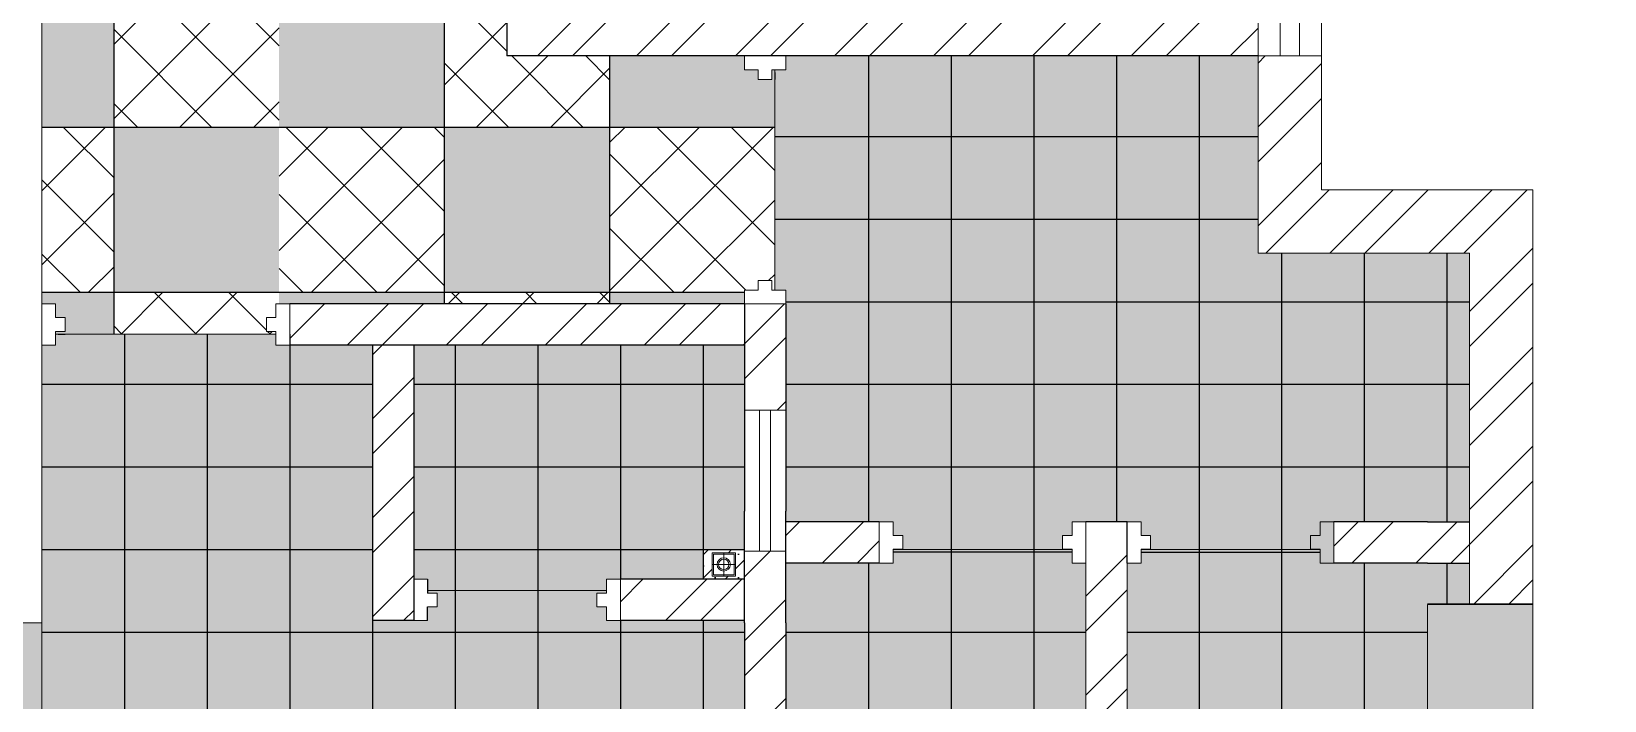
# Model space of a CAD drawing. Header units: millimetres. Extents: x 86441 to 190201, y 16532 to 98188.
# Drawn here: x 161518 to 167228, y 26417 to 28846 of the extents above; entities that cross this region are included whole.
import ezdxf

# ---------------------------------------------------------------- set-up
doc = ezdxf.new("R2010")
doc.units = ezdxf.units.MM
doc.header["$LTSCALE"] = 0.1
doc.layers.add('COLUMN', color=1, linetype='Continuous', lineweight=0)
doc.layers.add('WINDOW', color=5, linetype='Continuous', lineweight=0)
pattern_1 = [(45, (64319.13, 0), (-134.70384, 134.70384), []), (135, (64319.13, 0), (-134.70384, -134.70384), [])]

msp = doc.modelspace()

# ---------------------------------------------------------------- hatches: boundary and pattern name
at = {"true_color": 0xc7c8ca, "transparency": 33554687}
h = msp.add_hatch(color=9, dxfattribs=at)
h.dxf.hatch_style = 1
h.paths.add_polyline_path([(161816.7, 29099.5), (161555.7, 29099.5), (161555.7, 28499.5), (161816.7, 28499.5)])
h = msp.add_hatch(dxfattribs=at)
h.set_pattern_fill('ANSI37', color=9, scale=60)
h.set_pattern_definition(pattern_1)
h.paths.add_polyline_path([(162416.7, 29099.5), (161816.7, 29099.5), (161816.7, 28499.5), (162416.7, 28499.5)])
h = msp.add_hatch(color=9, dxfattribs=at)
h.dxf.hatch_style = 1
h.paths.add_polyline_path([(163016.7, 29099.5), (162416.7, 29099.5), (162416.7, 28499.5), (163016.7, 28499.5)])
h = msp.add_hatch(dxfattribs=at)
h.set_pattern_fill('ANSI37', color=9, scale=60)
h.set_pattern_definition(pattern_1)
h.paths.add_polyline_path([(163616.7, 28757.5), (163243.7, 28757.5), (163243.7, 28907.5), (163243.7, 28942.5), (163268.7, 28942.5), (163268.7, 28957.5), (163293.7, 28957.5), (163293.7, 28942.5), (163298.7, 28942.5), (163298.7, 29099.5), (163016.7, 29099.5), (163016.7, 28499.5), (163616.7, 28499.5)])
at = {"transparency": 33554687}
h = msp.add_hatch(color=7, dxfattribs=at)
h.dxf.hatch_style = 1
h.paths.add_polyline_path([(163355.7, 26965.5), (163055.7, 26965.5), (163055.7, 26817.5), (163355.7, 26817.5)])
h.paths.add_polyline_path([(163355.7, 26817.5), (163055.7, 26817.5), (163055.7, 26665.5), (163355.7, 26665.5)])
h.paths.add_polyline_path([(163955.7, 26965.5), (163655.7, 26965.5), (163655.7, 26857.5), (163955.7, 26857.5)])
h.paths.add_polyline_path([(164105.7, 27104.5), (164105.7, 27265.5), (163955.7, 27265.5), (163955.7, 26965.5), (164105.7, 26965.5)])
h.paths.add_polyline_path([(163655.7, 27265.5), (163355.7, 27265.5), (163355.7, 26965.5), (163655.7, 26965.5)])
h.paths.add_polyline_path([(163055.7, 27265.5), (162905.7, 27265.5), (162905.7, 26965.5), (163055.7, 26965.5)])
h.paths.add_polyline_path([(162455.7, 27265.5), (162155.7, 27265.5), (162155.7, 26965.5), (162455.7, 26965.5)])
h.paths.add_polyline_path([(161855.7, 27265.5), (161555.7, 27265.5), (161555.7, 27104.5), (161555.7, 26965.5), (161855.7, 26965.5)])
h.paths.add_polyline_path([(162155.7, 27565.5), (161855.7, 27565.5), (161855.7, 27265.5), (162155.7, 27265.5)])
h.paths.add_polyline_path([(162755.7, 27565.5), (162455.7, 27565.5), (162455.7, 27265.5), (162755.7, 27265.5)])
h.paths.add_polyline_path([(163355.7, 27565.5), (163055.7, 27565.5), (163055.7, 27265.5), (163355.7, 27265.5)])
h.paths.add_polyline_path([(163955.7, 27565.5), (163655.7, 27565.5), (163655.7, 27265.5), (163955.7, 27265.5)])
h.paths.add_polyline_path([(164105.7, 27707.5), (163955.7, 27707.5), (163955.7, 27565.5), (164105.7, 27565.5)])
h.paths.add_polyline_path([(163655.7, 27707.5), (163355.7, 27707.5), (163355.7, 27565.5), (163655.7, 27565.5)])
h.paths.add_polyline_path([(163055.7, 27707.5), (162905.7, 27707.5), (162905.7, 27565.5), (163055.7, 27565.5)])
h.paths.add_polyline_path([(162455.7, 27707.5), (162405.7, 27707.5), (162405.7, 27747.5), (162155.7, 27747.5), (162155.7, 27565.5), (162455.7, 27565.5)])
h.paths.add_polyline_path([(161855.7, 27747.5), (161605.7, 27747.5), (161605.7, 27707.5), (161555.7, 27707.5), (161555.7, 27565.5), (161855.7, 27565.5)])
h.paths.add_polyline_path([(164555.7, 28757.5), (164255.7, 28757.5), (164255.7, 28707.5), (164215.7, 28707.5), (164215.7, 28465.5), (164555.7, 28465.5)])
h.paths.add_polyline_path([(165155.7, 28757.5), (164855.7, 28757.5), (164855.7, 28465.5), (165155.7, 28465.5)])
h.paths.add_polyline_path([(165755.7, 28757.5), (165455.7, 28757.5), (165455.7, 28465.5), (165755.7, 28465.5)])
h.paths.add_polyline_path([(164855.7, 28465.5), (164555.7, 28465.5), (164555.7, 28165.5), (164855.7, 28165.5)])
h.paths.add_polyline_path([(165455.7, 28465.5), (165155.7, 28465.5), (165155.7, 28165.5), (165455.7, 28165.5)])
h.paths.add_polyline_path([(165970.7, 28465.5), (165755.7, 28465.5), (165755.7, 28165.5), (165970.7, 28165.5)])
h.paths.add_polyline_path([(164555.7, 28165.5), (164215.7, 28165.5), (164215.7, 27907.5), (164255.7, 27907.5), (164255.7, 27865.5), (164555.7, 27865.5)])
h.paths.add_polyline_path([(165155.7, 28165.5), (164855.7, 28165.5), (164855.7, 27865.5), (165155.7, 27865.5)])
h.paths.add_polyline_path([(165755.7, 28165.5), (165455.7, 28165.5), (165455.7, 27865.5), (165755.7, 27865.5)])
h.paths.add_polyline_path([(164855.7, 27865.5), (164555.7, 27865.5), (164555.7, 27565.5), (164855.7, 27565.5)])
h.paths.add_polyline_path([(165455.7, 27865.5), (165155.7, 27865.5), (165155.7, 27565.5), (165455.7, 27565.5)])
h.paths.add_polyline_path([(166055.7, 27865.5), (165755.7, 27865.5), (165755.7, 27565.5), (166055.7, 27565.5)])
h.paths.add_polyline_path([(166355.7, 28041.5), (166055.7, 28041.5), (166055.7, 27865.5), (166355.7, 27865.5)])
h.paths.add_polyline_path([(166655.7, 27865.5), (166355.7, 27865.5), (166355.7, 27565.5), (166655.7, 27565.5)])
h.paths.add_polyline_path([(166737.7, 28041.5), (166655.7, 28041.5), (166655.7, 27865.5), (166737.7, 27865.5)])
h.paths.add_polyline_path([(164555.7, 27565.5), (164255.7, 27565.5), (164255.7, 27265.5), (164555.7, 27265.5)])
h.paths.add_polyline_path([(165155.7, 27565.5), (164855.7, 27565.5), (164855.7, 27265.5), (165155.7, 27265.5)])
h.paths.add_polyline_path([(165755.7, 27565.5), (165455.7, 27565.5), (165455.7, 27265.5), (165755.7, 27265.5)])
h.paths.add_polyline_path([(166355.7, 27565.5), (166055.7, 27565.5), (166055.7, 27265.5), (166355.7, 27265.5)])
h.paths.add_polyline_path([(166737.7, 27565.5), (166655.7, 27565.5), (166655.7, 27265.5), (166737.7, 27265.5)])
h.paths.add_polyline_path([(164855.7, 27265.5), (164555.7, 27265.5), (164555.7, 27066.5), (164595.2, 27066.5), (164645.2, 27066.5), (164645.2, 27016.5), (164680.2, 27016.5), (164680.2, 26965.5), (164855.7, 26965.5)])
h.paths.add_polyline_path([(165455.7, 27265.5), (165155.7, 27265.5), (165155.7, 26965.5), (165260.2, 26965.5), (165260.2, 27016.5), (165295.2, 27016.5), (165295.2, 27066.5), (165345.2, 27066.5), (165455.7, 27066.5)])
h.paths.add_polyline_path([(166055.7, 27265.5), (165755.7, 27265.5), (165755.7, 26965.5), (166055.7, 26965.5)])
h.paths.add_polyline_path([(166655.7, 27265.5), (166355.7, 27265.5), (166355.7, 27066.5), (166584.7, 27066.5), (166655.7, 27066.5)])
h.paths.add_polyline_path([(164555.7, 26916.5), (164255.7, 26916.5), (164255.7, 26699.5), (164255.7, 26665.5), (164555.7, 26665.5)])
h.paths.add_polyline_path([(165155.7, 26956.5), (164855.7, 26956.5), (164855.7, 26665.5), (165155.7, 26665.5)])
h.paths.add_polyline_path([(165755.7, 26956.5), (165545.2, 26956.5), (165545.2, 26916.5), (165495.2, 26916.5), (165495.2, 26665.5), (165755.7, 26665.5)])
h.paths.add_polyline_path([(166355.7, 26916.5), (166245.2, 26916.5), (166195.2, 26916.5), (166195.2, 26956.5), (166055.7, 26956.5), (166055.7, 26665.5), (166355.7, 26665.5)])
h.paths.add_polyline_path([(166737.7, 26916.5), (166655.7, 26916.5), (166655.7, 26768.5), (166737.7, 26768.5)])
h.paths.add_polyline_path([(164855.7, 26665.5), (164555.7, 26665.5), (164555.7, 26365.5), (164855.7, 26365.5)])
h.paths.add_polyline_path([(165345.2, 26665.5), (165155.7, 26665.5), (165155.7, 26365.5), (165345.2, 26365.5)])
h.paths.add_polyline_path([(166055.7, 26665.5), (165755.7, 26665.5), (165755.7, 26365.5), (166055.7, 26365.5)])
h.paths.add_polyline_path([(166584.7, 26665.5), (166355.7, 26665.5), (166355.7, 26365.5), (166584.7, 26365.5)])
h.paths.add_polyline_path([(164555.7, 26365.5), (164255.7, 26365.5), (164255.7, 26065.5), (164555.7, 26065.5)])
h.paths.add_polyline_path([(165155.7, 26365.5), (164855.7, 26365.5), (164855.7, 26065.5), (165155.7, 26065.5)])
h.paths.add_polyline_path([(165755.7, 26365.5), (165495.2, 26365.5), (165495.2, 26267), (165495.2, 26065.5), (165755.7, 26065.5)])
h.paths.add_polyline_path([(166355.7, 26365.5), (166055.7, 26365.5), (166055.7, 26065.5), (166355.7, 26065.5)])
h.paths.add_polyline_path([(164855.7, 26065.5), (164555.7, 26065.5), (164555.7, 25765.5), (164855.7, 25765.5)])
h.paths.add_polyline_path([(166055.7, 26065.5), (165755.7, 26065.5), (165755.7, 25765.5), (166055.7, 25765.5)])
at = {"true_color": 0xc7c8ca, "transparency": 33554687}
h = msp.add_hatch(color=9, dxfattribs=at)
h.dxf.hatch_style = 1
h.paths.add_polyline_path([(164215.7, 28707.5), (164205.7, 28707.5), (164205.7, 28672.5), (164155.7, 28672.5), (164155.7, 28707.5), (164105.7, 28707.5), (164105.7, 28757.5), (163616.7, 28757.5), (163616.7, 28499.5), (164215.7, 28499.5)])
at = {"true_color": 0xffffff, "transparency": 33554623}
h = msp.add_hatch(color=7, dxfattribs=at)
h.dxf.hatch_style = 1
h.paths.add_polyline_path([(164855.7, 28757.5), (164555.7, 28757.5), (164555.7, 28465.5), (164855.7, 28465.5)])
h = msp.add_hatch(color=7, dxfattribs=at)
h.dxf.hatch_style = 1
h.paths.add_polyline_path([(165455.7, 28757.5), (165155.7, 28757.5), (165155.7, 28465.5), (165455.7, 28465.5)])
h = msp.add_hatch(color=7, dxfattribs=at)
h.dxf.hatch_style = 1
h.paths.add_polyline_path([(165970.7, 28757.5), (165755.7, 28757.5), (165755.7, 28465.5), (165970.7, 28465.5)])
at = {"true_color": 0xc7c8ca, "transparency": 33554687}
h = msp.add_hatch(dxfattribs=at)
h.set_pattern_fill('ANSI37', color=9, scale=60)
h.set_pattern_definition(pattern_1)
h.paths.add_polyline_path([(161816.7, 28499.5), (161555.7, 28499.5), (161555.7, 27899.5), (161816.7, 27899.5)])
h = msp.add_hatch(color=9, dxfattribs=at)
h.dxf.hatch_style = 1
h.paths.add_polyline_path([(162416.7, 28499.5), (161816.7, 28499.5), (161816.7, 27899.5), (162416.7, 27899.5)])
h = msp.add_hatch(dxfattribs=at)
h.set_pattern_fill('ANSI37', color=9, scale=60)
h.set_pattern_definition(pattern_1)
h.paths.add_polyline_path([(163016.7, 28499.5), (162416.7, 28499.5), (162416.7, 27899.5), (163016.7, 27899.5)])
h = msp.add_hatch(color=9, dxfattribs=at)
h.dxf.hatch_style = 1
h.paths.add_polyline_path([(163616.7, 28499.5), (163016.7, 28499.5), (163016.7, 27899.5), (163616.7, 27899.5)])
h = msp.add_hatch(dxfattribs=at)
h.set_pattern_fill('ANSI37', color=9, scale=60)
h.set_pattern_definition(pattern_1)
h.paths.add_polyline_path([(164215.7, 28499.5), (163616.7, 28499.5), (163616.7, 27899.5), (164105.7, 27899.5), (164105.7, 27907.5), (164155.7, 27907.5), (164155.7, 27942.5), (164205.7, 27942.5), (164205.7, 27907.5), (164215.7, 27907.5)])
at = {"true_color": 0xffffff, "transparency": 33554623}
h = msp.add_hatch(color=7, dxfattribs=at)
h.dxf.hatch_style = 1
h.paths.add_polyline_path([(164555.7, 28465.5), (164215.7, 28465.5), (164215.7, 28165.5), (164555.7, 28165.5)])
h = msp.add_hatch(color=7, dxfattribs=at)
h.dxf.hatch_style = 1
h.paths.add_polyline_path([(165155.7, 28465.5), (164855.7, 28465.5), (164855.7, 28165.5), (165155.7, 28165.5)])
h = msp.add_hatch(color=7, dxfattribs=at)
h.dxf.hatch_style = 1
h.paths.add_polyline_path([(165755.7, 28465.5), (165455.7, 28465.5), (165455.7, 28165.5), (165755.7, 28165.5)])
h = msp.add_hatch(color=7, dxfattribs=at)
h.dxf.hatch_style = 1
h.paths.add_polyline_path([(164855.7, 28165.5), (164555.7, 28165.5), (164555.7, 27865.5), (164855.7, 27865.5)])
h = msp.add_hatch(color=7, dxfattribs=at)
h.dxf.hatch_style = 1
h.paths.add_polyline_path([(165455.7, 28165.5), (165155.7, 28165.5), (165155.7, 27865.5), (165455.7, 27865.5)])
h = msp.add_hatch(color=7, dxfattribs=at)
h.dxf.hatch_style = 1
h.paths.add_polyline_path([(166055.7, 28041.5), (165970.7, 28041.5), (165970.7, 28165.5), (165755.7, 28165.5), (165755.7, 27865.5), (166055.7, 27865.5)])
h = msp.add_hatch(color=7, dxfattribs=at)
h.dxf.hatch_style = 1
h.paths.add_polyline_path([(166655.7, 28041.5), (166355.7, 28041.5), (166355.7, 27865.5), (166655.7, 27865.5)])
at = {"true_color": 0xc7c8ca, "transparency": 33554687}
h = msp.add_hatch(color=9, dxfattribs=at)
h.dxf.hatch_style = 1
h.paths.add_polyline_path([(161816.7, 27899.5), (161555.7, 27899.5), (161555.7, 27857.5), (161605.7, 27857.5), (161605.7, 27807.5), (161640.7, 27807.5), (161640.7, 27757.5), (161605.7, 27757.5), (161605.7, 27747.5), (161816.7, 27747.5)])
h.paths.add_polyline_path([(163016.7, 27899.5), (162416.7, 27899.5), (162416.7, 27857.5), (162455.7, 27857.5), (163016.7, 27857.5)])
h.paths.add_polyline_path([(164105.7, 27899.5), (163616.7, 27899.5), (163616.7, 27857.5), (164105.7, 27857.5)])
h = msp.add_hatch(dxfattribs=at)
h.set_pattern_fill('ANSI37', color=9, scale=60)
h.set_pattern_definition(pattern_1)
h.paths.add_polyline_path([(162370.7, 27807.5), (162405.7, 27807.5), (162405.7, 27857.5), (162416.7, 27857.5), (162416.7, 27899.5), (161816.7, 27899.5), (161816.7, 27747.5), (162405.7, 27747.5), (162405.7, 27757.5), (162370.7, 27757.5)])
h = msp.add_hatch(dxfattribs=at)
h.set_pattern_fill('ANSI37', color=9, scale=60)
h.set_pattern_definition(pattern_1)
h.paths.add_polyline_path([(163616.7, 27899.5), (163016.7, 27899.5), (163016.7, 27857.5), (163616.7, 27857.5)])
at = {"true_color": 0xffffff, "transparency": 33554623}
h = msp.add_hatch(color=7, dxfattribs=at)
h.dxf.hatch_style = 1
h.paths.add_polyline_path([(164555.7, 27865.5), (164255.7, 27865.5), (164255.7, 27857.5), (164255.7, 27565.5), (164555.7, 27565.5)])
h = msp.add_hatch(color=7, dxfattribs=at)
h.dxf.hatch_style = 1
h.paths.add_polyline_path([(165155.7, 27865.5), (164855.7, 27865.5), (164855.7, 27565.5), (165155.7, 27565.5)])
h = msp.add_hatch(color=7, dxfattribs=at)
h.dxf.hatch_style = 1
h.paths.add_polyline_path([(165755.7, 27865.5), (165455.7, 27865.5), (165455.7, 27565.5), (165755.7, 27565.5)])
h = msp.add_hatch(color=7, dxfattribs=at)
h.dxf.hatch_style = 1
h.paths.add_polyline_path([(166355.7, 27865.5), (166055.7, 27865.5), (166055.7, 27565.5), (166355.7, 27565.5)])
h = msp.add_hatch(color=7, dxfattribs=at)
h.dxf.hatch_style = 1
h.paths.add_polyline_path([(166737.7, 27865.5), (166655.7, 27865.5), (166655.7, 27565.5), (166737.7, 27565.5)])
h = msp.add_hatch(color=7, dxfattribs=at)
h.dxf.hatch_style = 1
h.paths.add_polyline_path([(162155.7, 27747.5), (161855.7, 27747.5), (161855.7, 27565.5), (162155.7, 27565.5)])
h = msp.add_hatch(color=7, dxfattribs=at)
h.dxf.hatch_style = 1
h.paths.add_polyline_path([(162755.7, 27707.5), (162455.7, 27707.5), (162455.7, 27565.5), (162755.7, 27565.5)])
h = msp.add_hatch(color=7, dxfattribs=at)
h.dxf.hatch_style = 1
h.paths.add_polyline_path([(163355.7, 27707.5), (163055.7, 27707.5), (163055.7, 27565.5), (163355.7, 27565.5)])
h = msp.add_hatch(color=7, dxfattribs=at)
h.dxf.hatch_style = 1
h.paths.add_polyline_path([(163955.7, 27707.5), (163655.7, 27707.5), (163655.7, 27565.5), (163955.7, 27565.5)])
h = msp.add_hatch(color=7, dxfattribs=at)
h.dxf.hatch_style = 1
h.paths.add_polyline_path([(161855.7, 27565.5), (161555.7, 27565.5), (161555.7, 27265.5), (161855.7, 27265.5)])
h = msp.add_hatch(color=7, dxfattribs=at)
h.dxf.hatch_style = 1
h.paths.add_polyline_path([(162455.7, 27565.5), (162155.7, 27565.5), (162155.7, 27265.5), (162455.7, 27265.5)])
h = msp.add_hatch(color=7, dxfattribs=at)
h.dxf.hatch_style = 1
h.paths.add_polyline_path([(163055.7, 27565.5), (162905.7, 27565.5), (162905.7, 27265.5), (163055.7, 27265.5)])
h = msp.add_hatch(color=7, dxfattribs=at)
h.dxf.hatch_style = 1
h.paths.add_polyline_path([(163655.7, 27565.5), (163355.7, 27565.5), (163355.7, 27265.5), (163655.7, 27265.5)])
h = msp.add_hatch(color=7, dxfattribs=at)
h.dxf.hatch_style = 1
h.paths.add_polyline_path([(164105.7, 27565.5), (163955.7, 27565.5), (163955.7, 27265.5), (164105.7, 27265.5)])
h = msp.add_hatch(color=7, dxfattribs=at)
h.dxf.hatch_style = 1
h.paths.add_polyline_path([(164855.7, 27565.5), (164555.7, 27565.5), (164555.7, 27265.5), (164855.7, 27265.5)])
h = msp.add_hatch(color=7, dxfattribs=at)
h.dxf.hatch_style = 1
h.paths.add_polyline_path([(165455.7, 27565.5), (165155.7, 27565.5), (165155.7, 27265.5), (165455.7, 27265.5)])
h = msp.add_hatch(color=7, dxfattribs=at)
h.dxf.hatch_style = 1
h.paths.add_polyline_path([(166055.7, 27565.5), (165755.7, 27565.5), (165755.7, 27265.5), (166055.7, 27265.5)])
h = msp.add_hatch(color=7, dxfattribs=at)
h.dxf.hatch_style = 1
h.paths.add_polyline_path([(166655.7, 27565.5), (166355.7, 27565.5), (166355.7, 27265.5), (166655.7, 27265.5)])
h = msp.add_hatch(color=7, dxfattribs=at)
h.dxf.hatch_style = 1
h.paths.add_polyline_path([(162155.7, 27265.5), (161855.7, 27265.5), (161855.7, 26965.5), (162155.7, 26965.5)])
h = msp.add_hatch(color=7, dxfattribs=at)
h.dxf.hatch_style = 1
h.paths.add_polyline_path([(162755.7, 27265.5), (162455.7, 27265.5), (162455.7, 26965.5), (162755.7, 26965.5)])
h = msp.add_hatch(color=7, dxfattribs=at)
h.dxf.hatch_style = 1
h.paths.add_polyline_path([(163355.7, 27265.5), (163055.7, 27265.5), (163055.7, 26965.5), (163355.7, 26965.5)])
h = msp.add_hatch(color=7, dxfattribs=at)
h.dxf.hatch_style = 1
h.paths.add_polyline_path([(163955.7, 27265.5), (163655.7, 27265.5), (163655.7, 26965.5), (163955.7, 26965.5)])
h = msp.add_hatch(color=7, dxfattribs=at)
h.dxf.hatch_style = 1
h.paths.add_polyline_path([(164555.7, 27265.5), (164255.7, 27265.5), (164255.7, 27104.5), (164255.7, 27066.5), (164555.7, 27066.5)])
h = msp.add_hatch(color=7, dxfattribs=at)
h.dxf.hatch_style = 1
h.paths.add_polyline_path([(165155.7, 27265.5), (164855.7, 27265.5), (164855.7, 26965.5), (165155.7, 26965.5)])
h = msp.add_hatch(color=7, dxfattribs=at)
h.dxf.hatch_style = 1
h.paths.add_polyline_path([(165755.7, 27265.5), (165455.7, 27265.5), (165455.7, 27066.5), (165495.2, 27066.5), (165545.2, 27066.5), (165545.2, 27016.5), (165580.2, 27016.5), (165580.2, 26965.5), (165755.7, 26965.5)])
h = msp.add_hatch(color=7, dxfattribs=at)
h.dxf.hatch_style = 1
h.paths.add_polyline_path([(166355.7, 27265.5), (165755.7, 27265.5), (165755.7, 26956.5), (166195.2, 26956.5), (166195.2, 26916.5), (166245.2, 26916.5), (166245.2, 27066.5), (166355.7, 27066.5)])
h = msp.add_hatch(color=7, dxfattribs=at)
h.dxf.hatch_style = 1
h.paths.add_polyline_path([(166737.7, 27265.5), (166655.7, 27265.5), (166655.7, 27066.5), (166737.7, 27066.5)])
h = msp.add_hatch(color=7, dxfattribs=at)
h.dxf.hatch_style = 1
h.paths.add_polyline_path([(161855.7, 26965.5), (161555.7, 26965.5), (161555.7, 26699.5), (161555.7, 26665.5), (161855.7, 26665.5)])
at = {"transparency": 33554687}
h = msp.add_hatch(color=7, dxfattribs=at)
h.dxf.hatch_style = 1
h.paths.add_polyline_path([(162155.7, 26965.5), (161855.7, 26965.5), (161855.7, 26665.5), (162155.7, 26665.5)])
at = {"true_color": 0xffffff, "transparency": 33554623}
h = msp.add_hatch(color=7, dxfattribs=at)
h.dxf.hatch_style = 1
h.paths.add_polyline_path([(162455.7, 26965.5), (162155.7, 26965.5), (162155.7, 26665.5), (162455.7, 26665.5)])
at = {"transparency": 33554687}
h = msp.add_hatch(color=7, dxfattribs=at)
h.dxf.hatch_style = 1
h.paths.add_polyline_path([(162755.7, 26965.5), (162455.7, 26965.5), (162455.7, 26665.5), (162755.7, 26665.5)])
at = {"true_color": 0xffffff, "transparency": 33554623}
h = msp.add_hatch(color=7, dxfattribs=at)
h.dxf.hatch_style = 1
h.paths.add_polyline_path([(163055.7, 26965.5), (162905.7, 26965.5), (162905.7, 26857.5), (162955.7, 26857.5), (162955.7, 26817.5), (163055.7, 26817.5)])
h = msp.add_hatch(color=7, dxfattribs=at)
h.dxf.hatch_style = 1
h.paths.add_polyline_path([(163605.7, 26857.5), (163655.7, 26857.5), (163655.7, 26965.5), (163355.7, 26965.5), (163355.7, 26817.5), (163605.7, 26817.5)])
at = {"true_color": 0xffffff, "transparency": 33554610}
h = msp.add_hatch(dxfattribs=at)
h.set_pattern_fill('SACNCR', scale=25)
h.set_pattern_definition([(45, (64319.126, 13014.897), (-42.09495, 42.09495), []), (45, (64361.22, 13014.897), (-42.09495, 42.09495), [0, -59.53125])])
h.paths.add_polyline_path([(165345.2, 26065.5), (165155.7, 26065.5), (165155.7, 25765.5), (165345.2, 25765.5)])
h.paths.add_polyline_path([(165293, 25958), (165293, 25873), (165208, 25873), (165208, 25958)], flags=16)
h.paths.add_polyline_path([(165288, 25953), (165288, 25878), (165213, 25878), (165213, 25953)], flags=0)
h.paths.add_polyline_path([(165226.3, 25915.5), (165231.5, 25915.5, -0.414214), (165250.5, 25934.4), (165250.5, 25939.6, 0.414214)], flags=0)
h.paths.add_polyline_path([(166584.7, 26065.5), (166355.7, 26065.5), (166355.7, 25765.5), (166584.7, 25765.5)])
h.paths.add_polyline_path([(166512.7, 25958), (166512.7, 25873), (166427.7, 25873), (166427.7, 25958)], flags=16)
h.paths.add_polyline_path([(166507.7, 25953), (166507.7, 25878), (166432.7, 25878), (166432.7, 25953)], flags=0)
h.paths.add_polyline_path([(166446.1, 25915.5), (166451.3, 25915.5, -0.414214), (166470.2, 25934.4), (166470.2, 25939.6, 0.414214)], flags=0)
h.paths.add_polyline_path([(164105.7, 26965.5), (163955.7, 26965.5), (163955.7, 26857.5), (164105.7, 26857.5)])
h.paths.add_polyline_path([(164073.2, 26869), (163988.2, 26869), (163988.2, 26954), (164073.2, 26954)], flags=16)
h.paths.add_polyline_path([(164068.2, 26874), (163993.2, 26874), (163993.2, 26949), (164068.2, 26949)], flags=0)
h.paths.add_polyline_path([(164054.9, 26911.5, -1), (164006.6, 26911.5, -1)], flags=0)
h.paths.add_polyline_path([(164049.7, 26911.5, -1), (164011.8, 26911.5, -1)], flags=0)
at = {"true_color": 0xffffff, "transparency": 33554646}
h = msp.add_hatch(color=7, dxfattribs=at)
h.dxf.hatch_style = 1
h.paths.add_polyline_path([(164105.7, 26699.5), (164105.7, 26707.5), (163955.7, 26707.5), (163955.7, 26665.5), (164105.7, 26665.5)])
h.paths.add_polyline_path([(165755.7, 26965.5), (165545.2, 26965.5), (165545.2, 26956.5), (165755.7, 26956.5)])
at = {"true_color": 0xffffff, "transparency": 33554623}
h = msp.add_hatch(color=7, dxfattribs=at)
h.dxf.hatch_style = 1
h.paths.add_polyline_path([(164855.7, 26956.5), (164645.2, 26956.5), (164645.2, 26916.5), (164595.2, 26916.5), (164555.7, 26916.5), (164555.7, 26665.5), (164855.7, 26665.5)])
at = {"true_color": 0xffffff, "transparency": 33554687}
h = msp.add_hatch(color=7, dxfattribs=at)
h.dxf.hatch_style = 1
h.paths.add_polyline_path([(165295.2, 26965.5), (165155.7, 26965.5), (165155.7, 26956.5), (165295.2, 26956.5)])
h.paths.add_polyline_path([(164855.7, 26965.5), (164645.2, 26965.5), (164645.2, 26956.5), (164855.7, 26956.5)])
at = {"true_color": 0xffffff, "transparency": 33554623}
h = msp.add_hatch(color=7, dxfattribs=at)
h.dxf.hatch_style = 1
h.paths.add_polyline_path([(165155.7, 26965.5), (164855.7, 26965.5), (164855.7, 26956.5), (165155.7, 26956.5)])
h = msp.add_hatch(color=7, dxfattribs=at)
h.dxf.hatch_style = 1
h.paths.add_polyline_path([(165345.2, 26916.5), (165295.2, 26916.5), (165295.2, 26956.5), (165155.7, 26956.5), (165155.7, 26665.5), (165345.2, 26665.5)])
h = msp.add_hatch(color=7, dxfattribs=at)
h.dxf.hatch_style = 1
h.paths.add_polyline_path([(165580.2, 26966.5), (165545.2, 26966.5), (165545.2, 26965.5), (165580.3, 26965.5)], flags=17)
h = msp.add_hatch(color=7, dxfattribs=at)
h.dxf.hatch_style = 1
h.paths.add_polyline_path([(166055.7, 26956.5), (165755.7, 26956.5), (165755.7, 26665.5), (166055.7, 26665.5)])
h = msp.add_hatch(color=7, dxfattribs=at)
h.dxf.hatch_style = 1
h.paths.add_polyline_path([(166655.7, 26916.5), (166584.7, 26916.5), (166355.7, 26916.5), (166355.7, 26665.5), (166584.7, 26665.5), (166584.7, 26766.5), (166655.7, 26766.5)])
h = msp.add_hatch(color=7, dxfattribs=at)
h.dxf.hatch_style = 1
h.paths.add_polyline_path([(163055.7, 26817.5), (162955.7, 26817.5), (162955.7, 26807.5), (162990.7, 26807.5), (162990.7, 26757.5), (162955.7, 26757.5), (162955.7, 26707.5), (162905.7, 26707.5), (162755.7, 26707.5), (162755.7, 26665.5), (163055.7, 26665.5)])
h = msp.add_hatch(color=7, dxfattribs=at)
h.dxf.hatch_style = 1
h.paths.add_polyline_path([(163655.7, 26707.5), (163605.7, 26707.5), (163605.7, 26757.5), (163570.7, 26757.5), (163570.7, 26807.5), (163605.7, 26807.5), (163605.7, 26817.5), (163355.7, 26817.5), (163355.7, 26665.5), (163655.7, 26665.5)])
at = {"transparency": 33554687}
h = msp.add_hatch(color=7, dxfattribs=at)
h.dxf.hatch_style = 1
h.paths.add_polyline_path([(161855.7, 26665.5), (161555.7, 26665.5), (161555.7, 26365.5), (161855.7, 26365.5)])
at = {"true_color": 0xffffff, "transparency": 33554623}
h = msp.add_hatch(color=7, dxfattribs=at)
h.dxf.hatch_style = 1
h.paths.add_polyline_path([(162155.7, 26665.5), (161855.7, 26665.5), (161855.7, 26365.5), (162155.7, 26365.5)])
at = {"transparency": 33554687}
h = msp.add_hatch(color=7, dxfattribs=at)
h.dxf.hatch_style = 1
h.paths.add_polyline_path([(162455.7, 26665.5), (162155.7, 26665.5), (162155.7, 26365.5), (162455.7, 26365.5)])
at = {"true_color": 0xffffff, "transparency": 33554623}
h = msp.add_hatch(color=7, dxfattribs=at)
h.dxf.hatch_style = 1
h.paths.add_polyline_path([(162755.7, 26665.5), (162455.7, 26665.5), (162455.7, 26365.5), (162755.7, 26365.5)])
at = {"transparency": 33554687}
h = msp.add_hatch(color=7, dxfattribs=at)
h.dxf.hatch_style = 1
h.paths.add_polyline_path([(163055.7, 26665.5), (162755.7, 26665.5), (162755.7, 26365.5), (163055.7, 26365.5)])
at = {"true_color": 0xffffff, "transparency": 33554623}
h = msp.add_hatch(color=7, dxfattribs=at)
h.dxf.hatch_style = 1
h.paths.add_polyline_path([(163355.7, 26665.5), (163055.7, 26665.5), (163055.7, 26365.5), (163355.7, 26365.5)])
at = {"transparency": 33554687}
h = msp.add_hatch(color=7, dxfattribs=at)
h.dxf.hatch_style = 1
h.paths.add_polyline_path([(163655.7, 26665.5), (163355.7, 26665.5), (163355.7, 26365.5), (163655.7, 26365.5)])
at = {"true_color": 0xffffff, "transparency": 33554623}
h = msp.add_hatch(color=7, dxfattribs=at)
h.dxf.hatch_style = 1
h.paths.add_polyline_path([(163955.7, 26707.5), (163655.7, 26707.5), (163655.7, 26665.5), (163955.7, 26665.5)])
h = msp.add_hatch(color=7, dxfattribs=at)
h.dxf.hatch_style = 1
h.paths.add_polyline_path([(163955.7, 26665.5), (163655.7, 26665.5), (163655.7, 26365.5), (163955.7, 26365.5)])
at = {"transparency": 33554687}
h = msp.add_hatch(color=7, dxfattribs=at)
h.dxf.hatch_style = 1
h.paths.add_polyline_path([(164105.7, 26665.5), (163955.7, 26665.5), (163955.7, 26365.5), (164105.7, 26365.5)])
at = {"true_color": 0xffffff, "transparency": 33554623}
h = msp.add_hatch(color=7, dxfattribs=at)
h.dxf.hatch_style = 1
h.paths.add_polyline_path([(164555.7, 26665.5), (164255.7, 26665.5), (164255.7, 26365.5), (164555.7, 26365.5)])
h = msp.add_hatch(color=7, dxfattribs=at)
h.dxf.hatch_style = 1
h.paths.add_polyline_path([(165155.7, 26665.5), (164855.7, 26665.5), (164855.7, 26365.5), (165155.7, 26365.5)])
h = msp.add_hatch(color=7, dxfattribs=at)
h.dxf.hatch_style = 1
h.paths.add_polyline_path([(165755.7, 26665.5), (165495.2, 26665.5), (165495.2, 26365.5), (165755.7, 26365.5)])
h = msp.add_hatch(color=7, dxfattribs=at)
h.dxf.hatch_style = 1
h.paths.add_polyline_path([(166355.7, 26665.5), (166055.7, 26665.5), (166055.7, 26365.5), (166355.7, 26365.5)])
at = {"layer": 'COLUMN', "true_color": 0xed1f24, "transparency": 33554687}
h = msp.add_hatch(dxfattribs=at)
h.set_pattern_fill('AR-CONC', color=240, scale=2)
h.set_pattern_definition([(50, (64319.13, 0), (364.36934, -31.8782), [38.1, -419.1]), (355, (64319.13, 0), (-70.4868, 382.1137), [30.48, -335.2812]), (100.45144, (64349.5, -2.66), (293.8825, 350.2355), [32.38, -356.1805]), (46.1842, (64319.13, 101.6), (542.158, -84.0847), [57.15, -628.65]), (96.63556, (64364.3, 94.6), (474.8083, 494.8522), [48.57, -534.2712]), (351.18415, (64319.1, 101.6), (474.8083, 494.8522), [45.72, -502.9195]), (21, (64369.93, 76.2), (303.2288, -204.5304), [38.1, -419.1]), (326, (64369.93, 76.2), (123.604, 368.3759), [30.48, -335.28]), (71.45144, (64395.2, 59.16), (426.8328, 163.8455), [32.38, -356.1799]), (37.5, (64319.13, 0), (6.1772, 169.11008), [0, -331.216, 0, -340.36, 0, -336.55]), (7.5, (64319.13, 0), (133.63933, 200.36115), [0, -194.056, 0, -323.596, 0, -128.27]), (327.5, (64205.84, 0), (271.18119, -11.45749), [0, -127, 0, -396.24, 0, -525.78]), (317.5, (64155.04, 0), (296.25836, 50.853), [0, -165.1, 0, -263.144, 0, -373.38])])
h.paths.add_polyline_path([(171882, 31963.6), (170717, 31963.6), (170717, 31661.6), (171882, 31661.6)])
h.paths.add_polyline_path([(162418.7, 31703.5), (161253.7, 31703.5), (161253.7, 31401.5), (162416.7, 31401.5)])
h.paths.add_polyline_path([(153621.7, 37176.5), (152341.7, 37176.5), (152341.7, 36797.5), (153621.7, 36797.5), (153621.7, 36823.4)])
h.paths.add_polyline_path([(166967.7, 26766.5), (166584.7, 26766.5), (166584.7, 25535.5), (166967.7, 25535.5)])
h.paths.add_polyline_path([(161555.7, 26699.5), (161253.7, 26699.5), (161253.7, 25535.5), (161555.7, 25535.5)])
h.paths.add_polyline_path([(157693.7, 27633.5), (157391.7, 27633.5), (157391.7, 26469.5), (157693.7, 26469.5)])
h.paths.add_polyline_path([(153621.7, 26848.5), (152341.7, 26848.5), (152341.7, 26469.5), (153621.7, 26469.5)])
h.paths.add_polyline_path([(157693.7, 36946.5), (157693.7, 37176.5), (157391.7, 37176.5), (157391.7, 36012.5), (157693.7, 36012.5)])
h.paths.add_polyline_path([(161555.7, 37176.5), (161253.7, 37176.5), (161253.7, 36012.5), (161555.7, 36012.5)])
h.paths.add_polyline_path([(176431, 27026.6), (176201, 27026.6), (176048, 27026.6), (176048, 26689.3), (176048, 26025.6), (176048, 25795.6), (176431, 25795.6)])
h.paths.add_polyline_path([(171019, 27364.6), (170792, 27364.6), (170717, 27364.6), (170717, 26959.6), (170717, 25795.6), (171019, 25795.6), (171019, 26025.6)])
h.paths.add_polyline_path([(171019, 37206.6), (171019, 37436.6), (170717, 37436.6), (170717, 36272.6), (170792, 36272.6), (170792, 36273.4), (171019, 36273.4), (171019, 36937)])
at = {"layer": 'COLUMN', "lineweight": 9, "true_color": 0x636466, "transparency": 33554687}
h = msp.add_hatch(dxfattribs=at)
h.set_pattern_fill('STEEL', color=251, scale=80)
h.set_pattern_definition([(45, (64319.13, 0), (-179.6051, 179.6051), []), (45, (64319.13, 127), (-179.6051, 179.6051), [])])
h.paths.add_polyline_path([(164595.2, 27066.5), (164255.7, 27066.5), (164255.7, 26916.5), (164595.2, 26916.5)])
h.paths.add_polyline_path([(174507, 33556.3), (174357, 33556.3), (174357, 32406.3), (174507, 32406.3)], flags=17)
h.paths.add_polyline_path([(173607, 32556.3), (172557, 32556.3), (172557, 32406.3), (173607, 32406.3)], flags=17)
h.paths.add_polyline_path([(165970.7, 28907.5), (163243.7, 28907.5), (163243.7, 28757.5), (165970.7, 28757.5)])
h.paths.add_polyline_path([(164255.7, 26699.5), (164255.7, 26959.9), (164105.7, 26959.9), (164105.7, 26699.5), (164105.7, 25765.5), (164255.7, 25765.5)])
h.paths.add_polyline_path([(165495.2, 26965.5), (165345.2, 26965.5), (165345.2, 25765.5), (165495.2, 25765.5), (165495.2, 26266)])
h.paths.add_polyline_path([(164105.7, 26857.5), (163655.7, 26857.5), (163655.7, 26707.5), (164105.7, 26707.5)])
h.paths.add_polyline_path([(164255.7, 27857.5), (164105.7, 27857.5), (164105.7, 27472), (164255.7, 27472)])
h.paths.add_polyline_path([(164105.7, 27857.5), (162455.7, 27857.5), (162455.7, 27707.5), (164105.7, 27707.5)])
h.paths.add_polyline_path([(162905.7, 27707.5), (162755.7, 27707.5), (162755.7, 26707.5), (162905.7, 26707.5), (162905.7, 26857.5)])
h.paths.add_polyline_path([(166737.7, 27066.5), (166584.7, 27066.5), (166245.2, 27066.5), (166245.2, 26916.5), (166584.7, 26916.5), (166737.7, 26916.5)], flags=17)
h.paths.add_polyline_path([(157391.7, 26699.5), (153621.7, 26699.5), (153621.7, 26469.5), (157391.7, 26469.5)])
h.paths.add_polyline_path([(161253.7, 26699.5), (160954.7, 26699.5), (160954.7, 26469.5), (161253.7, 26469.5)])
h.paths.add_polyline_path([(158065.7, 26699.5), (157693.7, 26699.5), (157693.7, 26469.5), (158065.7, 26469.5)])
h.paths.add_polyline_path([(166584.7, 25765.5), (166309.8, 25765.5), (166309.8, 25535.5), (166584.7, 25535.5)])
h.paths.add_polyline_path([(165770.1, 25765.5), (165070.3, 25765.5), (165070.3, 25535.5), (165770.1, 25535.5)])
h.paths.add_polyline_path([(164524.9, 25765.5), (161555.7, 25765.5), (161555.7, 25535.5), (164524.9, 25535.5)])
h.paths.add_polyline_path([(166200.7, 28757.5), (165970.7, 28757.5), (165970.7, 28041.5), (166737.7, 28041.5), (166737.7, 26768.5), (166967.7, 26768.5), (166967.7, 28271.5), (166200.7, 28271.5)])
h.paths.add_polyline_path([(166200.7, 31999.5), (165970.7, 31999.5), (165970.7, 31646.5), (166200.7, 31646.5)])
h.paths.add_polyline_path([(166200.7, 37176.5), (165970.7, 37176.5), (165206.7, 37176.5), (165206.7, 36946.5), (165970.7, 36946.5), (165970.7, 34888.5), (166200.7, 34888.5)])
h.paths.add_polyline_path([(162317.7, 37176.5), (161555.7, 37176.5), (161555.7, 36946.5), (162317.7, 36946.5)])
h.paths.add_polyline_path([(158065.7, 37176.5), (157693.7, 37176.5), (157693.7, 36946.5), (158065.7, 36946.5)])
h.paths.add_polyline_path([(161253.7, 37176.5), (160954.7, 37176.5), (160954.7, 36946.5), (161253.7, 36946.5)])
h.paths.add_polyline_path([(157391.7, 37176.5), (153621.7, 37176.5), (153621.7, 36946.5), (157391.7, 36946.5)])
edge = h.paths.add_edge_path()
edge.add_line((176201, 27026.6), (176431, 27026.6))
edge.add_line((176204.2, 28299.9), (176201, 27021.1))
edge.add_line((176431, 28531.6), (176431, 27026.6))
edge.add_line((175664, 28531.6), (176431, 28531.6))
edge.add_line((175434.1, 28301.6), (176204.2, 28299.9))
edge.add_line((175664, 37436.6), (175664, 28531.6))
edge.add_line((175434.1, 37206.6), (175434.1, 28301.6))
edge.add_line((171019, 37436.6), (175664, 37436.6))
edge.add_line((171019, 37206.6), (175434.1, 37206.6))
edge.add_line((171019, 37436.6), (171019, 37206.6))
h.paths.add_polyline_path([(176048, 26025.6), (176048, 25795.6), (171019, 25795.6), (171019, 26025.6)])

# ---------------------------------------------------------------- linework, layer by layer
at = {"color": 18, "lineweight": 5, "true_color": 0x000000, "transparency": 33554687}
for p, q in [((166200.7, 37176.5), (166200.7, 28271.5)), ((165970.7, 30446.5), (165970.7, 28041.5)), ((166200.7, 28271.5), (166967.7, 28271.5)), ((166967.7, 28271.5), (166967.7, 26766.5)), ((165970.7, 28041.5), (166737.7, 28041.5)), ((166737.7, 28041.5), (166737.7, 26766.5))]:
    msp.add_line(p, q, dxfattribs=at)
at = {"color": 9, "true_color": 0xc7c8ca, "transparency": 33554687}
for p, q in [((161816.7, 31401.5), (161816.7, 27747.5)), ((163016.7, 29657.5), (163016.7, 27857.5)), ((163616.7, 28757.5), (163616.7, 27857.5)), ((164555.7, 28757.5), (164555.7, 27066.5)), ((164855.7, 28757.5), (164855.7, 25765.5)), ((165155.7, 28757.5), (165155.7, 25765.5)), ((165455.7, 28757.5), (165455.7, 27066.5)), ((165755.7, 28757.5), (165755.7, 25765.5)), ((161555.7, 28499.5), (164215.7, 28499.5)), ((164215.7, 28465.5), (165970.7, 28465.5)), ((164215.7, 28165.5), (165970.7, 28165.5)), ((166055.7, 28041.5), (166055.7, 25765.5)), ((166355.7, 28041.5), (166355.7, 27066.5)), ((166655.7, 28041.5), (166655.7, 27066.5)), ((164255.7, 27865.5), (166737.7, 27865.5)), ((161855.7, 27747.5), (161855.7, 25765.5)), ((162155.7, 27747.5), (162155.7, 25765.5)), ((162455.7, 27747.5), (162455.7, 25765.5)), ((162755.7, 27707.5), (162755.7, 25765.5)), ((163055.7, 27707.5), (163055.7, 25765.5)), ((163355.7, 27707.5), (163355.7, 25765.5)), ((163655.7, 27707.5), (163655.7, 26857.5)), ((163955.7, 27707.5), (163955.7, 26857.5)), ((161555.7, 27565.5), (162755.7, 27565.5)), ((162905.7, 27565.5), (164105.7, 27565.5)), ((164255.7, 27565.5), (166737.7, 27565.5)), ((161555.7, 27265.5), (162755.7, 27265.5)), ((162905.7, 27265.5), (164105.7, 27265.5)), ((164255.7, 27265.5), (166737.7, 27265.5)), ((161555.7, 26965.5), (162755.7, 26965.5)), ((162905.7, 26965.5), (164105.7, 26965.5)), ((164555.7, 26916.5), (164555.7, 25765.5)), ((166355.7, 26916.5), (166355.7, 25765.5)), ((166655.7, 26916.5), (166655.7, 26766.5)), ((161555.7, 26665.5), (164105.7, 26665.5)), ((163655.7, 26707.5), (163655.7, 25765.5)), ((163955.7, 26707.5), (163955.7, 25765.5)), ((164255.7, 26665.5), (165345.2, 26665.5)), ((165495.2, 26665.5), (166584.7, 26665.5))]:
    msp.add_line(p, q, dxfattribs=at)
at = {"color": 4, "lineweight": 18, "transparency": 33554687}
for p in [(161555.7, 29694.5), (161555.7, 26699.5)]:
    msp.add_line(p, (161555.7, 27104.5), dxfattribs=at)
at = {"transparency": 33554687}
for p, q in [((163243.7, 28907.5), (163243.7, 28757.5)), ((165970.7, 28757.5), (163243.7, 28757.5)), ((163243.7, 28757.5), (163243.7, 28757.5)), ((164255.7, 28757.5), (164105.7, 28757.5)), ((164255.7, 28757.5), (164105.7, 28757.5)), ((165495.2, 27066.5), (165345.2, 27066.5)), ((165495.2, 26916.5), (165495.2, 27066.5)), ((162905.7, 26857.5), (162905.7, 26707.5)), ((164255.7, 26766.5), (164255.7, 26766.5)), ((166584.7, 26768.5), (166967.7, 26768.5)), ((166584.7, 26768.5), (166967.7, 26768.5)), ((162905.7, 26707.5), (162755.7, 26707.5))]:
    msp.add_line(p, q, dxfattribs=at)
at = {"color": 25, "lineweight": 9, "transparency": 33554687}
for p, q in [((164105.7, 28757.5), (164255.7, 28757.5)), ((164105.7, 28757.5), (164105.7, 28707.5)), ((164255.7, 28757.5), (164255.7, 28707.5)), ((164105.7, 28707.5), (164155.7, 28707.5)), ((164155.7, 28707.5), (164155.7, 28672.5)), ((164205.7, 28672.5), (164155.7, 28672.5)), ((164255.7, 28707.5), (164205.7, 28707.5)), ((164205.7, 28707.5), (164205.7, 28672.5)), ((164215.7, 27907.5), (164215.7, 28707.5)), ((164155.7, 27907.5), (164155.7, 27942.5)), ((164205.7, 27942.5), (164155.7, 27942.5)), ((164205.7, 27907.5), (164205.7, 27942.5)), ((164105.7, 27857.5), (164105.7, 27907.5)), ((164105.7, 27907.5), (164155.7, 27907.5)), ((164255.7, 27907.5), (164205.7, 27907.5)), ((164255.7, 27857.5), (164255.7, 27907.5)), ((161555.7, 27857.5), (161605.7, 27857.5)), ((161605.7, 27857.5), (161605.7, 27807.5)), ((161605.7, 27807.5), (161640.7, 27807.5)), ((161640.7, 27807.5), (161640.7, 27757.5)), ((162405.7, 27807.5), (162370.7, 27807.5)), ((162370.7, 27807.5), (162370.7, 27757.5)), ((162455.7, 27857.5), (162405.7, 27857.5)), ((162405.7, 27857.5), (162405.7, 27807.5)), ((162455.7, 27707.5), (162455.7, 27857.5)), ((164105.7, 27857.5), (164255.7, 27857.5)), ((161605.7, 27707.5), (161605.7, 27757.5)), ((162405.7, 27747.5), (161605.7, 27747.5)), ((162405.7, 27757.5), (162370.7, 27757.5)), ((162405.7, 27707.5), (162405.7, 27757.5)), ((161555.7, 27707.5), (161605.7, 27707.5)), ((162455.7, 27707.5), (162405.7, 27707.5)), ((164595.2, 26916.5), (164595.2, 27066.5)), ((164595.2, 27066.5), (164645.2, 27066.5)), ((164645.2, 27066.5), (164645.2, 27016.5)), ((165345.2, 27066.5), (165295.2, 27066.5)), ((165295.2, 27066.5), (165295.2, 27016.5)), ((165345.2, 27066.5), (165345.2, 26916.5)), ((165495.2, 26916.5), (165495.2, 27066.5)), ((165495.2, 27066.5), (165545.2, 27066.5)), ((165545.2, 27066.5), (165545.2, 27016.5)), ((166245.2, 27066.5), (166195.2, 27066.5)), ((166195.2, 27066.5), (166195.2, 27016.5)), ((166245.2, 26916.5), (166245.2, 27066.5)), ((164645.2, 27016.5), (164680.2, 27016.5)), ((164680.2, 27016.5), (164680.2, 26966.5)), ((165295.2, 27016.5), (165260.2, 27016.5)), ((165260.2, 27016.5), (165260.2, 26966.5)), ((165545.2, 27016.5), (165580.2, 27016.5)), ((165580.2, 27016.5), (165580.2, 26966.5)), ((166195.2, 27016.5), (166160.2, 27016.5)), ((166160.2, 27016.5), (166160.2, 26966.5)), ((164645.2, 26916.5), (164645.2, 26966.5)), ((164645.2, 26966.5), (164680.2, 26966.5)), ((164645.2, 26965.5), (165295.2, 26965.5)), ((165295.2, 26966.5), (165260.2, 26966.5)), ((165295.2, 26916.5), (165295.2, 26966.5)), ((165545.2, 26916.5), (165545.2, 26966.5)), ((165545.2, 26966.5), (165580.2, 26966.5)), ((165545.2, 26965.5), (166195.2, 26965.5)), ((166195.2, 26916.5), (166195.2, 26966.5)), ((164595.2, 26916.5), (164645.2, 26916.5)), ((165345.2, 26916.5), (165295.2, 26916.5)), ((165495.2, 26916.5), (165545.2, 26916.5)), ((166245.2, 26916.5), (166195.2, 26916.5)), ((162905.7, 26707.5), (162905.7, 26857.5)), ((162905.7, 26857.5), (162955.7, 26857.5)), ((162955.7, 26807.5), (162955.7, 26857.5)), ((163655.7, 26857.5), (163605.7, 26857.5)), ((163605.7, 26857.5), (163605.7, 26807.5)), ((163655.7, 26857.5), (163655.7, 26707.5)), ((162955.7, 26817.5), (163605.7, 26817.5)), ((162955.7, 26807.5), (162990.7, 26807.5)), ((162990.7, 26807.5), (162990.7, 26757.5)), ((163605.7, 26807.5), (163570.7, 26807.5)), ((163570.7, 26807.5), (163570.7, 26757.5)), ((162955.7, 26757.5), (162990.7, 26757.5)), ((162955.7, 26707.5), (162955.7, 26757.5)), ((163605.7, 26757.5), (163570.7, 26757.5)), ((163605.7, 26707.5), (163605.7, 26757.5)), ((162905.7, 26707.5), (162955.7, 26707.5)), ((163655.7, 26707.5), (163605.7, 26707.5))]:
    msp.add_line(p, q, dxfattribs=at)
at = {"color": 7, "true_color": 0xffffff, "transparency": 33554687}
for p, q in [((164215.7, 28697.5), (164215.7, 28672.5)), ((161555.7, 27899.5), (164105.7, 27899.5)), ((161615.7, 27747.5), (161640.7, 27747.5)), ((165295.2, 26956.5), (164645.2, 26956.5)), ((165545.2, 26956.5), (166195.2, 26956.5)), ((162955.7, 26857.5), (162955.7, 26807.5)), ((162955.7, 26707.5), (162955.7, 26757.5))]:
    msp.add_line(p, q, dxfattribs=at)
at = {"color": 25, "lineweight": 5, "transparency": 33554687}
for p, q in [((162455.7, 27857.5), (162455.7, 27707.5)), ((162455.7, 27857.5), (162455.7, 27707.5)), ((164255.7, 27857.5), (164105.7, 27857.5)), ((164255.7, 27857.5), (164105.7, 27857.5)), ((164255.7, 27857.5), (164105.7, 27857.5)), ((161605.7, 27757.5), (161640.7, 27757.5)), ((166195.2, 26966.5), (166160.2, 26966.5))]:
    msp.add_line(p, q, dxfattribs=at)
at = {"color": 18, "true_color": 0x000000, "transparency": 33554687}
for p, q in [((164105.7, 27857.5), (162455.7, 27857.5)), ((164105.7, 27857.5), (164105.7, 27104.5)), ((164255.7, 27857.5), (164255.7, 27104.5)), ((164105.7, 27707.5), (162455.7, 27707.5)), ((162755.7, 27707.5), (162755.7, 26707.5)), ((162905.7, 27707.5), (162905.7, 26857.5)), ((164105.7, 26699.5), (164105.7, 27104.5)), ((164255.7, 26699.5), (164255.7, 27104.5)), ((164595.2, 27066.5), (164255.7, 27066.5)), ((166584.7, 27066.5), (166245.2, 27066.5)), ((166584.7, 27066.5), (166737.7, 27066.5)), ((164595.2, 26916.5), (164255.7, 26916.5)), ((166584.7, 26916.5), (166245.2, 26916.5)), ((166584.7, 26916.5), (166737.7, 26916.5)), ((164105.7, 26857.5), (163655.7, 26857.5)), ((164105.7, 26707.5), (163655.7, 26707.5)), ((164105.7, 26699.5), (164105.7, 25765.5)), ((164255.7, 26699.5), (164255.7, 25765.5))]:
    msp.add_line(p, q, dxfattribs=at)
at = {"color": 146, "lineweight": 0, "true_color": 0x105689, "transparency": 33554687}
for p, q in [((163988.2, 26954), (164073.2, 26954)), ((163988.2, 26954), (163988.2, 26869)), ((163993.2, 26949), (164068.2, 26949)), ((163993.2, 26949), (163993.2, 26874)), ((164030.7, 26954), (164030.7, 26869)), ((164068.2, 26949), (164068.2, 26874)), ((164073.2, 26954), (164073.2, 26869)), ((163988.2, 26911.5), (164073.2, 26911.5)), ((164073.2, 26869), (163988.2, 26869)), ((164068.2, 26874), (163993.2, 26874))]:
    msp.add_line(p, q, dxfattribs=at)
at = {"color": 18, "lineweight": 0, "true_color": 0x000000, "transparency": 33554687}
for p, q in [((165345.2, 26916.5), (165345.2, 25765.5)), ((165495.2, 26916.5), (165495.2, 25765.5))]:
    msp.add_line(p, q, dxfattribs=at)
at = {"color": 146, "lineweight": 0, "true_color": 0x105689, "transparency": 33554687}
for radius in [24.2, 18.9]:
    msp.add_circle((164030.7, 26911.5), radius, dxfattribs=at)
at = {"layer": 'COLUMN', "transparency": 33554687}
for p, q in [((166584.7, 25535.5), (166584.7, 26766.5)), ((166584.7, 26766.5), (166967.7, 26766.5)), ((166967.7, 25535.5), (166967.7, 26766.5)), ((161253.7, 26699.5), (161555.7, 26699.5)), ((161555.7, 26699.5), (161555.7, 25535.5))]:
    msp.add_line(p, q, dxfattribs=at)
at = {"layer": 'WINDOW', "transparency": 33554687}
for p, q in [((166050.7, 31646.5), (166050.7, 28757.5)), ((166120.7, 31646.5), (166120.7, 28757.5)), ((165970.7, 28757.5), (166200.7, 28757.5)), ((164105.7, 27472), (164255.7, 27472)), ((164160.7, 27472), (164160.7, 26959.9)), ((164200.7, 27472), (164200.7, 26959.9)), ((164105.7, 26959.9), (164255.7, 26959.9))]:
    msp.add_line(p, q, dxfattribs=at)

doc.saveas('drawing.dxf')
